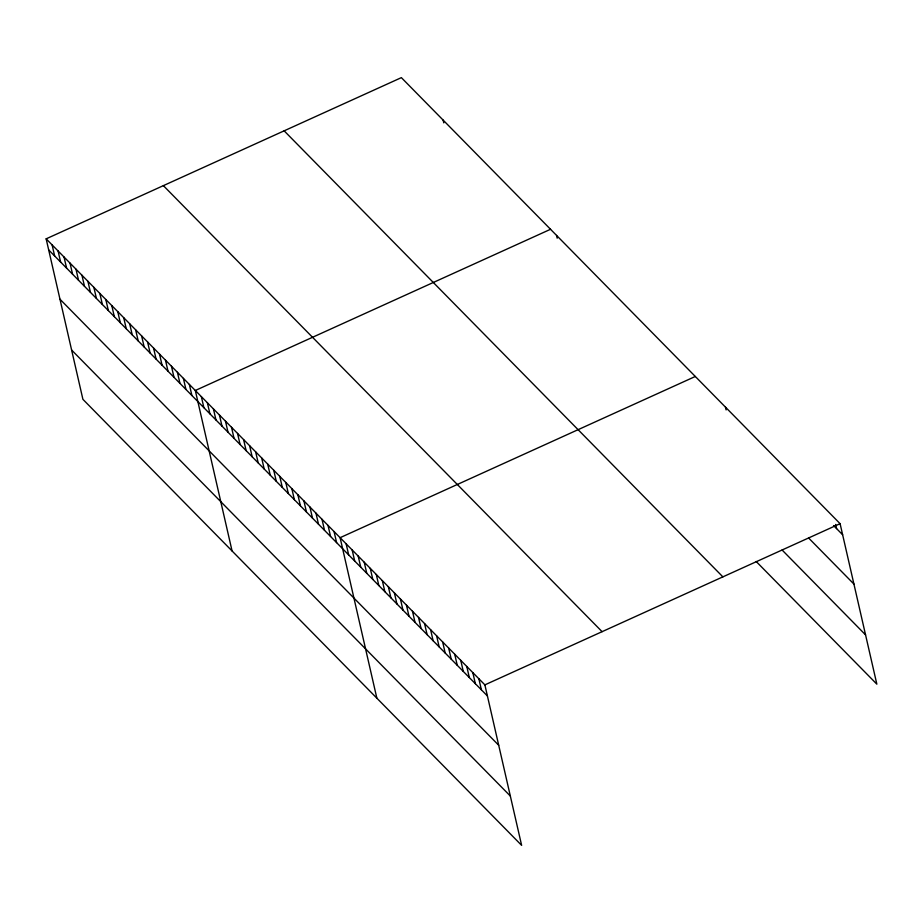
<?xml version="1.0" encoding="UTF-8"?>
<svg xmlns="http://www.w3.org/2000/svg" width="923" height="923" viewBox="0 0 923 923"><rect width="100%" height="100%" fill="white"/><g stroke="black" fill="none" stroke-linecap="round" stroke-linejoin="round"><path stroke-width="1.38" d="M46.15 238.838L484.875 684.866L521.633 845.364L82.908 399.324L46.15 238.838L401.367 77.636L840.092 523.676L876.85 684.162L756.202 561.507M550.535 229.285L195.318 390.487L232.077 550.985M695.307 376.48L340.102 537.682L376.861 698.169M484.875 684.866L840.092 523.676M833.584 525.556L842.63 534.752M808.675 538.063L853.925 584.063M782.104 550.016L865.555 634.862M284.146 130.835L722.871 576.863M163.371 185.638L602.096 631.678M48.688 249.914L487.413 695.954M59.983 299.225L498.708 745.253M71.613 350.025L510.35 796.053M835.65 524.46L836.596 528.614M725.478 407.147L726.113 409.916M556.557 235.423L557.192 238.192M443.132 120.094L443.767 122.863M478.852 678.74L481.391 689.816M472.818 672.602L475.357 683.689M466.784 666.475L469.322 677.551M460.75 660.337L463.288 671.425M454.716 654.211L457.254 665.287M448.682 648.073L451.22 659.149M442.648 641.935L445.186 653.023M436.625 635.809L439.152 646.885M430.591 629.671L433.129 640.758M424.557 623.544L427.095 634.62M418.523 617.406L421.061 628.494M412.489 611.28L415.027 622.356M406.455 605.142L408.993 616.218M400.42 599.004L402.959 610.091M394.386 592.878L396.925 603.954M388.364 586.74L390.902 597.827M382.33 580.613L384.868 591.689M376.296 574.475L378.834 585.563M370.261 568.349L372.8 579.425M364.227 562.211L366.766 573.287M358.193 556.073L360.731 567.16M352.159 549.946L354.697 561.022M346.137 543.809L348.675 554.896M334.068 531.544L336.607 542.632M328.034 525.418L330.572 536.494M322 519.28L324.538 530.356M315.966 513.142L318.504 524.229M309.932 507.015L312.47 518.091M303.909 500.877L306.436 511.965M297.875 494.751L300.413 505.827M291.841 488.613L294.379 499.701M285.807 482.487L288.345 493.563M279.773 476.349L282.311 487.425M273.739 470.222L276.277 481.298M267.705 464.084L270.243 475.16M261.671 457.946L264.209 469.034M255.648 451.82L258.186 462.896M249.614 445.682L252.152 456.77M243.58 439.556L246.118 450.632M237.546 433.418L240.084 444.505M231.511 427.291L234.05 438.367M225.477 421.153L228.016 432.229M219.443 415.015L221.982 426.103M213.421 408.889L215.959 419.965M207.387 402.751L209.925 413.839M201.352 396.625L203.891 407.701M189.353 384.418L191.892 395.506M183.389 378.361L185.927 389.437M177.424 372.292L179.95 383.368M171.447 366.223L173.986 377.299M165.482 360.155L168.021 371.242M159.517 354.086L162.056 365.173M153.553 348.029L156.091 359.105M147.588 341.96L150.126 353.036M141.623 335.891L144.161 346.979M135.646 329.823L138.185 340.91M129.681 323.765L132.22 334.841M123.717 317.697L126.255 328.773M117.752 311.628L120.29 322.715M111.787 305.559L114.325 316.647M105.822 299.502L108.36 310.578M99.846 293.433L102.384 304.509M93.881 287.365L96.419 298.441M87.916 281.296L90.454 292.383M81.951 275.227L84.489 286.315M75.986 269.17L78.524 280.246M70.021 263.101L72.559 274.177M64.045 257.032L66.583 268.12M58.08 250.964L60.618 262.051M52.115 244.907L54.653 255.983"/></g></svg>
